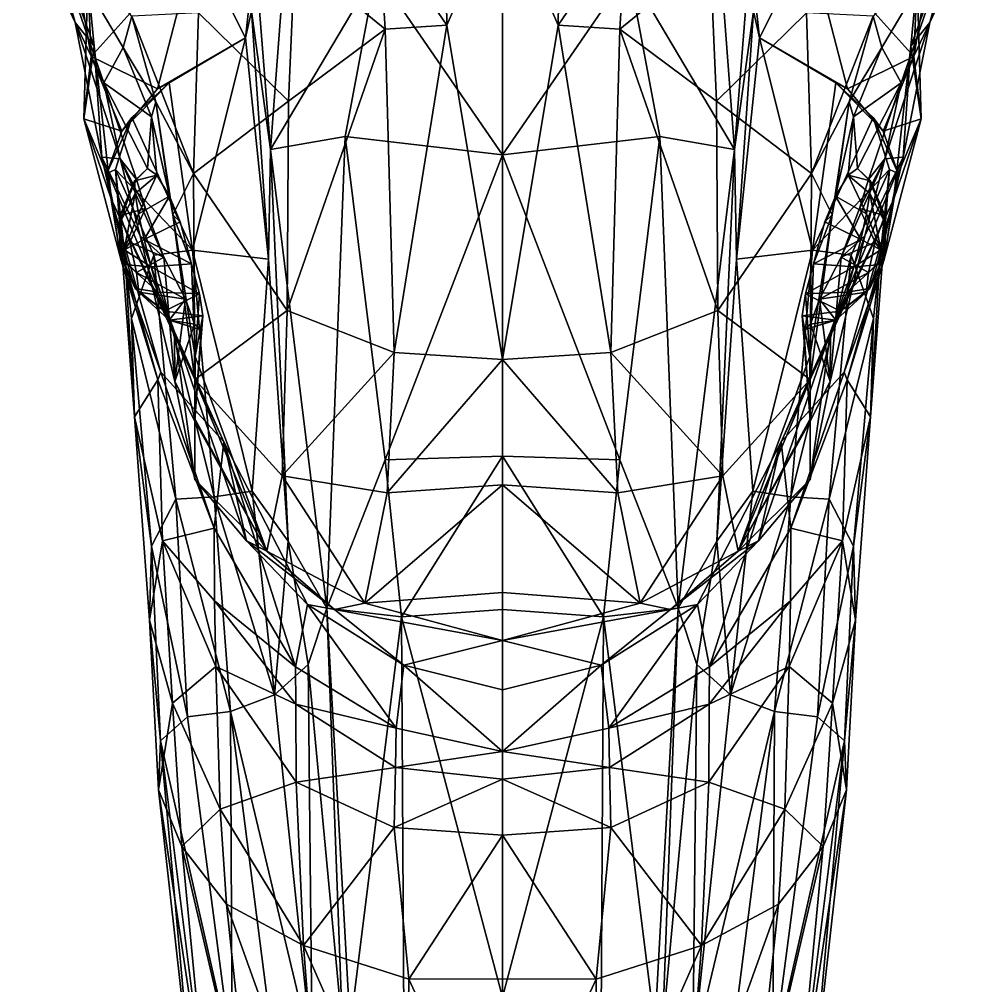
# Model space of a CAD drawing. Extents: x -0.15 to 0.15, y -0.73 to 0.51.
# Drawn here: x -0.0398 to 0.0398, y -0.6716 to -0.5921 of the extents above; entities that cross this region are included whole.
import ezdxf

# ---------------------------------------------------------------- set-up
doc = ezdxf.new("R2010")
doc.units = 0
doc.layers.add('CRANE$LWO', color=1, linetype='CONTINUOUS')

msp = doc.modelspace()

# ---------------------------------------------------------------- linework, layer by layer
at = {"layer": 'CRANE$LWO'}
for points in [[(-0.039137, -0.579219, 0.927944), (-0.035153, -0.59237, 0.928851), (-0.039756, -0.582557, 0.936146)], [(-0.034121, -0.588884, 0.910285), (-0.03361, -0.594308, 0.914065), (-0.039137, -0.579219, 0.927944)], [(-0.03361, -0.594308, 0.914065), (-0.035153, -0.59237, 0.928851), (-0.039137, -0.579219, 0.927944)], [(0.03361, -0.594308, 0.914065), (0.034121, -0.588884, 0.910285), (0.039137, -0.579219, 0.927944)], [(0.035153, -0.59237, 0.928851), (0.03361, -0.594308, 0.914065), (0.039137, -0.579219, 0.927944)], [(0.035153, -0.59237, 0.928851), (0.039137, -0.579219, 0.927944), (0.039756, -0.582557, 0.936146)], [(-0.035153, -0.59237, 0.928851), (-0.037434, -0.583968, 0.946616), (-0.039756, -0.582557, 0.936146)], [(-0.004569, -0.59259, 0.996132), (0, -0.582055, 1.00308), (-0.004706, -0.583487, 0.999046)], [(0, -0.582055, 1.00308), (-0.004569, -0.59259, 0.996132), (0, -0.620083, 0.978219)], [(0, -0.582055, 1.00308), (0.004569, -0.59259, 0.996132), (0.004706, -0.583487, 0.999046)], [(0.004569, -0.59259, 0.996132), (0, -0.582055, 1.00308), (0, -0.620083, 0.978219)], [(0.037434, -0.583968, 0.946616), (0.035153, -0.59237, 0.928851), (0.039756, -0.582557, 0.936146)], [(-0.004569, -0.59259, 0.996132), (-0.004706, -0.583487, 0.999046), (-0.010183, -0.58439, 0.994625)], [(0.004706, -0.583487, 0.999046), (0.004569, -0.59259, 0.996132), (0.010183, -0.58439, 0.994625)], [(-0.030489, -0.591857, 0.955977), (-0.037434, -0.583968, 0.946616), (-0.031206, -0.594439, 0.946499)], [(-0.032801, -0.597323, 0.936277), (-0.031206, -0.594439, 0.946499), (-0.037434, -0.583968, 0.946616)], [(-0.035153, -0.59237, 0.928851), (-0.032801, -0.597323, 0.936277), (-0.037434, -0.583968, 0.946616)], [(-0.009641, -0.592911, 0.991623), (-0.010183, -0.58439, 0.994625), (-0.017097, -0.586836, 0.986901)], [(-0.009641, -0.592911, 0.991623), (-0.004569, -0.59259, 0.996132), (-0.010183, -0.58439, 0.994625)], [(0.004569, -0.59259, 0.996132), (0.009641, -0.592911, 0.991623), (0.010183, -0.58439, 0.994625)], [(0.010183, -0.58439, 0.994625), (0.009641, -0.592911, 0.991623), (0.017097, -0.586836, 0.986901)], [(0.037434, -0.583968, 0.946616), (0.030489, -0.591857, 0.955977), (0.031206, -0.594439, 0.946499)], [(0.031206, -0.594439, 0.946499), (0.032801, -0.597323, 0.936277), (0.037434, -0.583968, 0.946616)], [(0.032801, -0.597323, 0.936277), (0.035153, -0.59237, 0.928851), (0.037434, -0.583968, 0.946616)], [(-0.025212, -0.585548, 0.896296), (-0.033835, -0.595176, 0.901242), (-0.03568, -0.584425, 0.905796)], [(-0.033835, -0.595176, 0.901242), (-0.034121, -0.588884, 0.910285), (-0.03568, -0.584425, 0.905796)], [(0.033835, -0.595176, 0.901242), (0.025212, -0.585548, 0.896296), (0.03568, -0.584425, 0.905796)], [(0.034121, -0.588884, 0.910285), (0.033835, -0.595176, 0.901242), (0.03568, -0.584425, 0.905796)], [(-0.025212, -0.585548, 0.896296), (-0.028397, -0.597827, 0.894165), (-0.033835, -0.595176, 0.901242)], [(-0.028397, -0.597827, 0.894165), (-0.025212, -0.585548, 0.896296), (-0.02116, -0.593621, 0.885202)], [(-0.02116, -0.593621, 0.885202), (-0.025212, -0.585548, 0.896296), (-0.020285, -0.585844, 0.888131)], [(-0.020656, -0.591437, 0.880812), (-0.02116, -0.593621, 0.885202), (-0.020285, -0.585844, 0.888131)], [(0.025212, -0.585548, 0.896296), (0.02116, -0.593621, 0.885202), (0.020285, -0.585844, 0.888131)], [(0.02116, -0.593621, 0.885202), (0.020656, -0.591437, 0.880812), (0.020285, -0.585844, 0.888131)], [(0.025212, -0.585548, 0.896296), (0.028397, -0.597827, 0.894165), (0.02116, -0.593621, 0.885202)], [(0.028397, -0.597827, 0.894165), (0.025212, -0.585548, 0.896296), (0.033835, -0.595176, 0.901242)], [(-0.017596, -0.598848, 0.979962), (-0.017097, -0.586836, 0.986901), (-0.02501, -0.591567, 0.971668)], [(-0.017097, -0.586836, 0.986901), (-0.017596, -0.598848, 0.979962), (-0.009641, -0.592911, 0.991623)], [(0.017596, -0.598848, 0.979962), (0.017097, -0.586836, 0.986901), (0.009641, -0.592911, 0.991623)], [(0.017097, -0.586836, 0.986901), (0.017596, -0.598848, 0.979962), (0.02501, -0.591567, 0.971668)], [(-0.019082, -0.602811, 0.869861), (-0.020049, -0.590713, 0.875884), (-0.017955, -0.587893, 0.874459)], [(-0.019082, -0.602811, 0.869861), (-0.017955, -0.587893, 0.874459), (-0.010404, -0.588165, 0.870919)], [(-0.012949, -0.60174, 0.864547), (-0.019082, -0.602811, 0.869861), (-0.010404, -0.588165, 0.870919)], [(-0.012949, -0.60174, 0.864547), (-0.010404, -0.588165, 0.870919), (0, -0.603244, 0.862758)], [(0, -0.587947, 0.869486), (0, -0.603244, 0.862758), (-0.010404, -0.588165, 0.870919)], [(0, -0.603244, 0.862758), (0, -0.587947, 0.869486), (0.010404, -0.588165, 0.870919)], [(0.010404, -0.588165, 0.870919), (0.012949, -0.60174, 0.864547), (0, -0.603244, 0.862758)], [(0.017955, -0.587893, 0.874459), (0.019082, -0.602811, 0.869861), (0.010404, -0.588165, 0.870919)], [(0.019082, -0.602811, 0.869861), (0.012949, -0.60174, 0.864547), (0.010404, -0.588165, 0.870919)], [(0.020049, -0.590713, 0.875884), (0.019082, -0.602811, 0.869861), (0.017955, -0.587893, 0.874459)], [(-0.033835, -0.595176, 0.901242), (-0.034457, -0.600302, 0.904161), (-0.034121, -0.588884, 0.910285)], [(-0.034457, -0.600302, 0.904161), (-0.03361, -0.594308, 0.914065), (-0.034121, -0.588884, 0.910285)], [(0.03361, -0.594308, 0.914065), (0.034457, -0.600302, 0.904161), (0.034121, -0.588884, 0.910285)], [(0.034457, -0.600302, 0.904161), (0.033835, -0.595176, 0.901242), (0.034121, -0.588884, 0.910285)], [(-0.019082, -0.602811, 0.869861), (-0.020656, -0.591437, 0.880812), (-0.020049, -0.590713, 0.875884)], [(0.020656, -0.591437, 0.880812), (0.019082, -0.602811, 0.869861), (0.020049, -0.590713, 0.875884)], [(-0.025428, -0.604785, 0.963829), (-0.02501, -0.591567, 0.971668), (-0.030489, -0.591857, 0.955977)], [(-0.02501, -0.591567, 0.971668), (-0.025428, -0.604785, 0.963829), (-0.017596, -0.598848, 0.979962)], [(-0.019262, -0.611821, 0.876771), (-0.02116, -0.593621, 0.885202), (-0.020656, -0.591437, 0.880812)], [(-0.019082, -0.602811, 0.869861), (-0.019262, -0.611821, 0.876771), (-0.020656, -0.591437, 0.880812)], [(0.025428, -0.604785, 0.963829), (0.02501, -0.591567, 0.971668), (0.017596, -0.598848, 0.979962)], [(0.019262, -0.611821, 0.876771), (0.019082, -0.602811, 0.869861), (0.020656, -0.591437, 0.880812)], [(0.02116, -0.593621, 0.885202), (0.019262, -0.611821, 0.876771), (0.020656, -0.591437, 0.880812)], [(0.02501, -0.591567, 0.971668), (0.025428, -0.604785, 0.963829), (0.030489, -0.591857, 0.955977)], [(-0.030489, -0.591857, 0.955977), (-0.031206, -0.594439, 0.946499), (-0.028514, -0.598909, 0.950393)], [(-0.030489, -0.591857, 0.955977), (-0.028514, -0.598909, 0.950393), (-0.025428, -0.604785, 0.963829)], [(0.028514, -0.598909, 0.950393), (0.030489, -0.591857, 0.955977), (0.025428, -0.604785, 0.963829)], [(0.031206, -0.594439, 0.946499), (0.030489, -0.591857, 0.955977), (0.028514, -0.598909, 0.950393)], [(-0.032801, -0.597323, 0.936277), (-0.035153, -0.59237, 0.928851), (-0.031447, -0.60358, 0.924561)], [(-0.03296, -0.60344, 0.915966), (-0.031447, -0.60358, 0.924561), (-0.035153, -0.59237, 0.928851)], [(-0.03361, -0.594308, 0.914065), (-0.03296, -0.60344, 0.915966), (-0.035153, -0.59237, 0.928851)], [(-0.017596, -0.598848, 0.979962), (-0.017729, -0.616064, 0.971127), (-0.009641, -0.592911, 0.991623)], [(-0.008926, -0.619514, 0.976484), (-0.009641, -0.592911, 0.991623), (-0.017729, -0.616064, 0.971127)], [(-0.008926, -0.619514, 0.976484), (-0.004569, -0.59259, 0.996132), (-0.009641, -0.592911, 0.991623)], [(0, -0.620083, 0.978219), (-0.004569, -0.59259, 0.996132), (-0.008926, -0.619514, 0.976484)], [(0.004569, -0.59259, 0.996132), (0, -0.620083, 0.978219), (0.008926, -0.619514, 0.976484)], [(0.004569, -0.59259, 0.996132), (0.008926, -0.619514, 0.976484), (0.009641, -0.592911, 0.991623)], [(0.009641, -0.592911, 0.991623), (0.008926, -0.619514, 0.976484), (0.017729, -0.616064, 0.971127)], [(0.017729, -0.616064, 0.971127), (0.017596, -0.598848, 0.979962), (0.009641, -0.592911, 0.991623)], [(0.035153, -0.59237, 0.928851), (0.032801, -0.597323, 0.936277), (0.031447, -0.60358, 0.924561)], [(0.031447, -0.60358, 0.924561), (0.03296, -0.60344, 0.915966), (0.035153, -0.59237, 0.928851)], [(0.03296, -0.60344, 0.915966), (0.03361, -0.594308, 0.914065), (0.035153, -0.59237, 0.928851)], [(-0.027427, -0.597342, 0.889797), (-0.028397, -0.597827, 0.894165), (-0.02116, -0.593621, 0.885202)], [(-0.02116, -0.593621, 0.885202), (-0.025506, -0.611103, 0.879443), (-0.027427, -0.597342, 0.889797)], [(-0.019262, -0.611821, 0.876771), (-0.025506, -0.611103, 0.879443), (-0.02116, -0.593621, 0.885202)], [(0.025506, -0.611103, 0.879443), (0.019262, -0.611821, 0.876771), (0.02116, -0.593621, 0.885202)], [(0.025506, -0.611103, 0.879443), (0.02116, -0.593621, 0.885202), (0.027427, -0.597342, 0.889797)], [(0.028397, -0.597827, 0.894165), (0.027427, -0.597342, 0.889797), (0.02116, -0.593621, 0.885202)], [(-0.034457, -0.600302, 0.904161), (-0.032172, -0.606965, 0.908442), (-0.03361, -0.594308, 0.914065)], [(-0.032172, -0.606965, 0.908442), (-0.03296, -0.60344, 0.915966), (-0.03361, -0.594308, 0.914065)], [(-0.031206, -0.594439, 0.946499), (-0.032801, -0.597323, 0.936277), (-0.028888, -0.600141, 0.943784)], [(-0.031206, -0.594439, 0.946499), (-0.028888, -0.600141, 0.943784), (-0.028514, -0.598909, 0.950393)], [(0.028888, -0.600141, 0.943784), (0.031206, -0.594439, 0.946499), (0.028514, -0.598909, 0.950393)], [(0.032801, -0.597323, 0.936277), (0.031206, -0.594439, 0.946499), (0.028888, -0.600141, 0.943784)], [(0.032172, -0.606965, 0.908442), (0.034457, -0.600302, 0.904161), (0.03361, -0.594308, 0.914065)], [(0.03296, -0.60344, 0.915966), (0.032172, -0.606965, 0.908442), (0.03361, -0.594308, 0.914065)], [(-0.033835, -0.595176, 0.901242), (-0.031332, -0.601313, 0.89702), (-0.034457, -0.600302, 0.904161)], [(-0.031332, -0.601313, 0.89702), (-0.033835, -0.595176, 0.901242), (-0.028397, -0.597827, 0.894165)], [(0.033835, -0.595176, 0.901242), (0.031332, -0.601313, 0.89702), (0.028397, -0.597827, 0.894165)], [(0.031332, -0.601313, 0.89702), (0.033835, -0.595176, 0.901242), (0.034457, -0.600302, 0.904161)], [(-0.032801, -0.597323, 0.936277), (-0.029214, -0.604378, 0.936226), (-0.028888, -0.600141, 0.943784)], [(-0.032801, -0.597323, 0.936277), (-0.030108, -0.605291, 0.932048), (-0.029214, -0.604378, 0.936226)], [(-0.032801, -0.597323, 0.936277), (-0.031447, -0.60358, 0.924561), (-0.030108, -0.605291, 0.932048)], [(-0.028397, -0.597827, 0.894165), (-0.027427, -0.597342, 0.889797), (-0.031332, -0.601313, 0.89702)], [(-0.030487, -0.600184, 0.891829), (-0.031332, -0.601313, 0.89702), (-0.027427, -0.597342, 0.889797)], [(-0.027427, -0.597342, 0.889797), (-0.025506, -0.611103, 0.879443), (-0.030487, -0.600184, 0.891829)], [(0.025506, -0.611103, 0.879443), (0.027427, -0.597342, 0.889797), (0.030487, -0.600184, 0.891829)], [(0.027427, -0.597342, 0.889797), (0.028397, -0.597827, 0.894165), (0.031332, -0.601313, 0.89702)], [(0.031332, -0.601313, 0.89702), (0.030487, -0.600184, 0.891829), (0.027427, -0.597342, 0.889797)], [(0.029214, -0.604378, 0.936226), (0.032801, -0.597323, 0.936277), (0.028888, -0.600141, 0.943784)], [(0.030108, -0.605291, 0.932048), (0.032801, -0.597323, 0.936277), (0.029214, -0.604378, 0.936226)], [(0.031447, -0.60358, 0.924561), (0.032801, -0.597323, 0.936277), (0.030108, -0.605291, 0.932048)], [(-0.027388, -0.606654, 0.9421), (-0.028514, -0.598909, 0.950393), (-0.028888, -0.600141, 0.943784)], [(-0.027129, -0.608193, 0.951419), (-0.028514, -0.598909, 0.950393), (-0.027388, -0.606654, 0.9421)], [(-0.028514, -0.598909, 0.950393), (-0.027129, -0.608193, 0.951419), (-0.025428, -0.604785, 0.963829)], [(-0.017729, -0.616064, 0.971127), (-0.017596, -0.598848, 0.979962), (-0.025428, -0.604785, 0.963829)], [(0.017596, -0.598848, 0.979962), (0.017729, -0.616064, 0.971127), (0.025428, -0.604785, 0.963829)], [(0.027129, -0.608193, 0.951419), (0.028514, -0.598909, 0.950393), (0.025428, -0.604785, 0.963829)], [(0.028514, -0.598909, 0.950393), (0.027129, -0.608193, 0.951419), (0.027388, -0.606654, 0.9421)], [(0.028514, -0.598909, 0.950393), (0.027388, -0.606654, 0.9421), (0.028888, -0.600141, 0.943784)], [(-0.032565, -0.604802, 0.897451), (-0.034457, -0.600302, 0.904161), (-0.031332, -0.601313, 0.89702)], [(-0.032565, -0.604802, 0.897451), (-0.031382, -0.611957, 0.900034), (-0.034457, -0.600302, 0.904161)], [(-0.031382, -0.611957, 0.900034), (-0.032172, -0.606965, 0.908442), (-0.034457, -0.600302, 0.904161)], [(-0.031332, -0.601313, 0.89702), (-0.030487, -0.600184, 0.891829), (-0.032565, -0.604802, 0.897451)], [(-0.031842, -0.604461, 0.892516), (-0.032565, -0.604802, 0.897451), (-0.030487, -0.600184, 0.891829)], [(-0.031842, -0.604461, 0.892516), (-0.030487, -0.600184, 0.891829), (-0.025506, -0.611103, 0.879443)], [(-0.028888, -0.600141, 0.943784), (-0.029214, -0.604378, 0.936226), (-0.028441, -0.604934, 0.9395)], [(-0.028888, -0.600141, 0.943784), (-0.028441, -0.604934, 0.9395), (-0.027388, -0.606654, 0.9421)], [(0.030487, -0.600184, 0.891829), (0.031842, -0.604461, 0.892516), (0.025506, -0.611103, 0.879443)], [(0.028441, -0.604934, 0.9395), (0.028888, -0.600141, 0.943784), (0.027388, -0.606654, 0.9421)], [(0.029214, -0.604378, 0.936226), (0.028888, -0.600141, 0.943784), (0.028441, -0.604934, 0.9395)], [(0.030487, -0.600184, 0.891829), (0.031332, -0.601313, 0.89702), (0.032565, -0.604802, 0.897451)], [(0.032565, -0.604802, 0.897451), (0.031842, -0.604461, 0.892516), (0.030487, -0.600184, 0.891829)], [(0.034457, -0.600302, 0.904161), (0.032565, -0.604802, 0.897451), (0.031332, -0.601313, 0.89702)], [(0.031382, -0.611957, 0.900034), (0.032565, -0.604802, 0.897451), (0.034457, -0.600302, 0.904161)], [(0.032172, -0.606965, 0.908442), (0.031382, -0.611957, 0.900034), (0.034457, -0.600302, 0.904161)], [(-0.014464, -0.640545, 0.842332), (-0.019082, -0.602811, 0.869861), (-0.012949, -0.60174, 0.864547)], [(-0.009641, -0.628325, 0.849396), (-0.014464, -0.640545, 0.842332), (-0.012949, -0.60174, 0.864547)], [(-0.009641, -0.628325, 0.849396), (-0.012949, -0.60174, 0.864547), (0, -0.603244, 0.862758)], [(0.012949, -0.60174, 0.864547), (0.009641, -0.628325, 0.849396), (0, -0.603244, 0.862758)], [(0.014464, -0.640545, 0.842332), (0.009641, -0.628325, 0.849396), (0.012949, -0.60174, 0.864547)], [(0.019082, -0.602811, 0.869861), (0.014464, -0.640545, 0.842332), (0.012949, -0.60174, 0.864547)], [(-0.03296, -0.60344, 0.915966), (-0.029826, -0.609907, 0.921098), (-0.031447, -0.60358, 0.924561)], [(-0.03296, -0.60344, 0.915966), (-0.026988, -0.617814, 0.91393), (-0.029826, -0.609907, 0.921098)], [(-0.032172, -0.606965, 0.908442), (-0.026988, -0.617814, 0.91393), (-0.03296, -0.60344, 0.915966)], [(-0.017641, -0.635012, 0.854883), (-0.019262, -0.611821, 0.876771), (-0.019082, -0.602811, 0.869861)], [(-0.014464, -0.640545, 0.842332), (-0.017641, -0.635012, 0.854883), (-0.019082, -0.602811, 0.869861)], [(0, -0.628038, 0.84798), (-0.009641, -0.628325, 0.849396), (0, -0.603244, 0.862758)], [(0.009641, -0.628325, 0.849396), (0, -0.628038, 0.84798), (0, -0.603244, 0.862758)], [(0.017641, -0.635012, 0.854883), (0.014464, -0.640545, 0.842332), (0.019082, -0.602811, 0.869861)], [(0.019262, -0.611821, 0.876771), (0.017641, -0.635012, 0.854883), (0.019082, -0.602811, 0.869861)], [(0.026988, -0.617814, 0.91393), (0.03296, -0.60344, 0.915966), (0.029826, -0.609907, 0.921098)], [(0.026988, -0.617814, 0.91393), (0.032172, -0.606965, 0.908442), (0.03296, -0.60344, 0.915966)], [(0.029826, -0.609907, 0.921098), (0.03296, -0.60344, 0.915966), (0.031447, -0.60358, 0.924561)], [(-0.031447, -0.60358, 0.924561), (-0.027868, -0.611678, 0.927449), (-0.029368, -0.607673, 0.928523)], [(-0.031447, -0.60358, 0.924561), (-0.029826, -0.609907, 0.921098), (-0.027868, -0.611678, 0.927449)], [(-0.030108, -0.605291, 0.932048), (-0.031447, -0.60358, 0.924561), (-0.029368, -0.607673, 0.928523)], [(0.027868, -0.611678, 0.927449), (0.031447, -0.60358, 0.924561), (0.029368, -0.607673, 0.928523)], [(0.029826, -0.609907, 0.921098), (0.031447, -0.60358, 0.924561), (0.027868, -0.611678, 0.927449)], [(0.031447, -0.60358, 0.924561), (0.030108, -0.605291, 0.932048), (0.029368, -0.607673, 0.928523)], [(-0.031842, -0.604461, 0.892516), (-0.031032, -0.612307, 0.896236), (-0.032565, -0.604802, 0.897451)], [(-0.031032, -0.612307, 0.896236), (-0.031382, -0.611957, 0.900034), (-0.032565, -0.604802, 0.897451)], [(-0.028696, -0.611495, 0.880765), (-0.031842, -0.604461, 0.892516), (-0.025506, -0.611103, 0.879443)], [(-0.030516, -0.616716, 0.881566), (-0.031842, -0.604461, 0.892516), (-0.028696, -0.611495, 0.880765)], [(-0.031842, -0.604461, 0.892516), (-0.030274, -0.624813, 0.882375), (-0.031032, -0.612307, 0.896236)], [(-0.031842, -0.604461, 0.892516), (-0.030516, -0.616716, 0.881566), (-0.030274, -0.624813, 0.882375)], [(-0.029214, -0.604378, 0.936226), (-0.030108, -0.605291, 0.932048), (-0.030281, -0.605402, 0.935754)], [(-0.028441, -0.604934, 0.9395), (-0.029214, -0.604378, 0.936226), (-0.030281, -0.605402, 0.935754)], [(-0.028441, -0.604934, 0.9395), (-0.030281, -0.605402, 0.935754), (-0.030224, -0.606437, 0.938203)], [(-0.029944, -0.608112, 0.939973), (-0.028441, -0.604934, 0.9395), (-0.030224, -0.606437, 0.938203)], [(-0.027388, -0.606654, 0.9421), (-0.028441, -0.604934, 0.9395), (-0.029944, -0.608112, 0.939973)], [(-0.027129, -0.608193, 0.951419), (-0.025309, -0.621742, 0.956387), (-0.025428, -0.604785, 0.963829)], [(-0.025428, -0.604785, 0.963829), (-0.025309, -0.621742, 0.956387), (-0.017729, -0.616064, 0.971127)], [(0.025309, -0.621742, 0.956387), (0.025428, -0.604785, 0.963829), (0.017729, -0.616064, 0.971127)], [(0.025309, -0.621742, 0.956387), (0.027129, -0.608193, 0.951419), (0.025428, -0.604785, 0.963829)], [(0.031842, -0.604461, 0.892516), (0.028696, -0.611495, 0.880765), (0.025506, -0.611103, 0.879443)], [(0.028441, -0.604934, 0.9395), (0.027388, -0.606654, 0.9421), (0.029944, -0.608112, 0.939973)], [(0.029214, -0.604378, 0.936226), (0.028441, -0.604934, 0.9395), (0.030281, -0.605402, 0.935754)], [(0.030281, -0.605402, 0.935754), (0.028441, -0.604934, 0.9395), (0.030224, -0.606437, 0.938203)], [(0.028441, -0.604934, 0.9395), (0.029944, -0.608112, 0.939973), (0.030224, -0.606437, 0.938203)], [(0.031842, -0.604461, 0.892516), (0.030516, -0.616716, 0.881566), (0.028696, -0.611495, 0.880765)], [(0.030108, -0.605291, 0.932048), (0.029214, -0.604378, 0.936226), (0.030281, -0.605402, 0.935754)], [(0.030274, -0.624813, 0.882375), (0.031842, -0.604461, 0.892516), (0.031032, -0.612307, 0.896236)], [(0.030516, -0.616716, 0.881566), (0.031842, -0.604461, 0.892516), (0.030274, -0.624813, 0.882375)], [(0.031032, -0.612307, 0.896236), (0.031842, -0.604461, 0.892516), (0.032565, -0.604802, 0.897451)], [(0.031382, -0.611957, 0.900034), (0.031032, -0.612307, 0.896236), (0.032565, -0.604802, 0.897451)], [(-0.030281, -0.605402, 0.935754), (-0.03153, -0.608948, 0.935836), (-0.030224, -0.606437, 0.938203)], [(-0.03153, -0.608948, 0.935836), (-0.030281, -0.605402, 0.935754), (-0.031466, -0.608241, 0.932995)], [(-0.030108, -0.605291, 0.932048), (-0.031466, -0.608241, 0.932995), (-0.030281, -0.605402, 0.935754)], [(-0.030108, -0.605291, 0.932048), (-0.029368, -0.607673, 0.928523), (-0.031466, -0.608241, 0.932995)], [(0.029368, -0.607673, 0.928523), (0.030108, -0.605291, 0.932048), (0.031466, -0.608241, 0.932995)], [(0.031466, -0.608241, 0.932995), (0.030108, -0.605291, 0.932048), (0.030281, -0.605402, 0.935754)], [(0.03153, -0.608948, 0.935836), (0.030281, -0.605402, 0.935754), (0.030224, -0.606437, 0.938203)], [(0.030281, -0.605402, 0.935754), (0.03153, -0.608948, 0.935836), (0.031466, -0.608241, 0.932995)], [(-0.030224, -0.606437, 0.938203), (-0.03153, -0.608948, 0.935836), (-0.031131, -0.611056, 0.937311)], [(-0.029944, -0.608112, 0.939973), (-0.030224, -0.606437, 0.938203), (-0.031131, -0.611056, 0.937311)], [(-0.029486, -0.610213, 0.940845), (-0.027388, -0.606654, 0.9421), (-0.029944, -0.608112, 0.939973)], [(-0.02652, -0.608775, 0.943355), (-0.027388, -0.606654, 0.9421), (-0.029486, -0.610213, 0.940845)], [(-0.027388, -0.606654, 0.9421), (-0.02652, -0.608775, 0.943355), (-0.027129, -0.608193, 0.951419)], [(0.02652, -0.608775, 0.943355), (0.027388, -0.606654, 0.9421), (0.027129, -0.608193, 0.951419)], [(0.027388, -0.606654, 0.9421), (0.02652, -0.608775, 0.943355), (0.029486, -0.610213, 0.940845)], [(0.027388, -0.606654, 0.9421), (0.029486, -0.610213, 0.940845), (0.029944, -0.608112, 0.939973)], [(0.030224, -0.606437, 0.938203), (0.029944, -0.608112, 0.939973), (0.031131, -0.611056, 0.937311)], [(0.03153, -0.608948, 0.935836), (0.030224, -0.606437, 0.938203), (0.031131, -0.611056, 0.937311)], [(-0.031382, -0.611957, 0.900034), (-0.028122, -0.621123, 0.903823), (-0.032172, -0.606965, 0.908442)], [(-0.028122, -0.621123, 0.903823), (-0.022934, -0.626852, 0.906194), (-0.032172, -0.606965, 0.908442)], [(-0.032172, -0.606965, 0.908442), (-0.022934, -0.626852, 0.906194), (-0.026988, -0.617814, 0.91393)], [(0.022934, -0.626852, 0.906194), (0.028122, -0.621123, 0.903823), (0.032172, -0.606965, 0.908442)], [(0.022934, -0.626852, 0.906194), (0.032172, -0.606965, 0.908442), (0.026988, -0.617814, 0.91393)], [(0.028122, -0.621123, 0.903823), (0.031382, -0.611957, 0.900034), (0.032172, -0.606965, 0.908442)], [(-0.03153, -0.608948, 0.935836), (-0.031466, -0.608241, 0.932995), (-0.031435, -0.611576, 0.933418)], [(-0.031466, -0.608241, 0.932995), (-0.029368, -0.607673, 0.928523), (-0.030659, -0.610437, 0.929875)], [(-0.031466, -0.608241, 0.932995), (-0.030659, -0.610437, 0.929875), (-0.031435, -0.611576, 0.933418)], [(-0.029486, -0.610213, 0.940845), (-0.029944, -0.608112, 0.939973), (-0.031131, -0.611056, 0.937311)], [(-0.029368, -0.607673, 0.928523), (-0.027868, -0.611678, 0.927449), (-0.030659, -0.610437, 0.929875)], [(-0.02652, -0.608775, 0.943355), (-0.025581, -0.612211, 0.943135), (-0.027129, -0.608193, 0.951419)], [(-0.025581, -0.612211, 0.943135), (-0.025292, -0.619826, 0.945707), (-0.027129, -0.608193, 0.951419)], [(-0.027129, -0.608193, 0.951419), (-0.025292, -0.619826, 0.945707), (-0.025309, -0.621742, 0.956387)], [(0.025292, -0.619826, 0.945707), (0.025581, -0.612211, 0.943135), (0.027129, -0.608193, 0.951419)], [(0.025292, -0.619826, 0.945707), (0.027129, -0.608193, 0.951419), (0.025309, -0.621742, 0.956387)], [(0.025581, -0.612211, 0.943135), (0.02652, -0.608775, 0.943355), (0.027129, -0.608193, 0.951419)], [(0.027868, -0.611678, 0.927449), (0.029368, -0.607673, 0.928523), (0.030659, -0.610437, 0.929875)], [(0.029368, -0.607673, 0.928523), (0.031466, -0.608241, 0.932995), (0.030659, -0.610437, 0.929875)], [(0.029944, -0.608112, 0.939973), (0.029486, -0.610213, 0.940845), (0.031131, -0.611056, 0.937311)], [(0.030659, -0.610437, 0.929875), (0.031466, -0.608241, 0.932995), (0.031435, -0.611576, 0.933418)], [(0.031466, -0.608241, 0.932995), (0.03153, -0.608948, 0.935836), (0.031435, -0.611576, 0.933418)], [(-0.031131, -0.611056, 0.937311), (-0.03153, -0.608948, 0.935836), (-0.031435, -0.611576, 0.933418)], [(-0.02652, -0.608775, 0.943355), (-0.029486, -0.610213, 0.940845), (-0.025581, -0.612211, 0.943135)], [(0.029486, -0.610213, 0.940845), (0.02652, -0.608775, 0.943355), (0.025581, -0.612211, 0.943135)], [(0.03153, -0.608948, 0.935836), (0.031131, -0.611056, 0.937311), (0.031435, -0.611576, 0.933418)], [(-0.030659, -0.610437, 0.929875), (-0.030104, -0.612929, 0.930349), (-0.031435, -0.611576, 0.933418)], [(-0.029486, -0.610213, 0.940845), (-0.031131, -0.611056, 0.937311), (-0.028917, -0.612472, 0.940734)], [(-0.030104, -0.612929, 0.930349), (-0.030659, -0.610437, 0.929875), (-0.027868, -0.611678, 0.927449)], [(-0.029826, -0.609907, 0.921098), (-0.026974, -0.621899, 0.924746), (-0.027868, -0.611678, 0.927449)], [(-0.029826, -0.609907, 0.921098), (-0.026988, -0.617814, 0.91393), (-0.026974, -0.621899, 0.924746)], [(-0.028917, -0.612472, 0.940734), (-0.025581, -0.612211, 0.943135), (-0.029486, -0.610213, 0.940845)], [(0.025581, -0.612211, 0.943135), (0.028917, -0.612472, 0.940734), (0.029486, -0.610213, 0.940845)], [(0.026974, -0.621899, 0.924746), (0.029826, -0.609907, 0.921098), (0.027868, -0.611678, 0.927449)], [(0.026988, -0.617814, 0.91393), (0.029826, -0.609907, 0.921098), (0.026974, -0.621899, 0.924746)], [(0.030659, -0.610437, 0.929875), (0.030104, -0.612929, 0.930349), (0.027868, -0.611678, 0.927449)], [(0.031131, -0.611056, 0.937311), (0.029486, -0.610213, 0.940845), (0.028917, -0.612472, 0.940734)], [(0.030104, -0.612929, 0.930349), (0.030659, -0.610437, 0.929875), (0.031435, -0.611576, 0.933418)], [(-0.030824, -0.612295, 0.937252), (-0.031131, -0.611056, 0.937311), (-0.031435, -0.611576, 0.933418)], [(-0.030824, -0.612295, 0.937252), (-0.028917, -0.612472, 0.940734), (-0.031131, -0.611056, 0.937311)], [(-0.025506, -0.611103, 0.879443), (-0.02372, -0.63138, 0.865431), (-0.028696, -0.611495, 0.880765)], [(-0.019262, -0.611821, 0.876771), (-0.020606, -0.630919, 0.863842), (-0.025506, -0.611103, 0.879443)], [(-0.02372, -0.63138, 0.865431), (-0.025506, -0.611103, 0.879443), (-0.020606, -0.630919, 0.863842)], [(0.020606, -0.630919, 0.863842), (0.019262, -0.611821, 0.876771), (0.025506, -0.611103, 0.879443)], [(0.025506, -0.611103, 0.879443), (0.02372, -0.63138, 0.865431), (0.020606, -0.630919, 0.863842)], [(0.02372, -0.63138, 0.865431), (0.025506, -0.611103, 0.879443), (0.028696, -0.611495, 0.880765)], [(0.028917, -0.612472, 0.940734), (0.030824, -0.612295, 0.937252), (0.031131, -0.611056, 0.937311)], [(0.031131, -0.611056, 0.937311), (0.030824, -0.612295, 0.937252), (0.031435, -0.611576, 0.933418)], [(-0.030221, -0.614248, 0.935581), (-0.030824, -0.612295, 0.937252), (-0.031435, -0.611576, 0.933418)], [(-0.030104, -0.612929, 0.930349), (-0.029922, -0.614537, 0.932695), (-0.031435, -0.611576, 0.933418)], [(-0.029922, -0.614537, 0.932695), (-0.030221, -0.614248, 0.935581), (-0.031435, -0.611576, 0.933418)], [(-0.031032, -0.612307, 0.896236), (-0.028347, -0.621746, 0.895765), (-0.031382, -0.611957, 0.900034)], [(-0.028347, -0.621746, 0.895765), (-0.028122, -0.621123, 0.903823), (-0.031382, -0.611957, 0.900034)], [(-0.028696, -0.611495, 0.880765), (-0.026883, -0.631565, 0.866918), (-0.030516, -0.616716, 0.881566)], [(-0.027868, -0.611678, 0.927449), (-0.02607, -0.615114, 0.929285), (-0.030104, -0.612929, 0.930349)], [(-0.025581, -0.612211, 0.943135), (-0.028917, -0.612472, 0.940734), (-0.024937, -0.614677, 0.941855)], [(-0.026883, -0.631565, 0.866918), (-0.028696, -0.611495, 0.880765), (-0.02372, -0.63138, 0.865431)], [(-0.027868, -0.611678, 0.927449), (-0.026974, -0.621899, 0.924746), (-0.02607, -0.615114, 0.929285)], [(-0.025581, -0.612211, 0.943135), (-0.024937, -0.614677, 0.941855), (-0.025292, -0.619826, 0.945707)], [(-0.020606, -0.630919, 0.863842), (-0.019262, -0.611821, 0.876771), (-0.017641, -0.635012, 0.854883)], [(0.019262, -0.611821, 0.876771), (0.020606, -0.630919, 0.863842), (0.017641, -0.635012, 0.854883)], [(0.028696, -0.611495, 0.880765), (0.026883, -0.631565, 0.866918), (0.02372, -0.63138, 0.865431)], [(0.024937, -0.614677, 0.941855), (0.025581, -0.612211, 0.943135), (0.025292, -0.619826, 0.945707)], [(0.028917, -0.612472, 0.940734), (0.025581, -0.612211, 0.943135), (0.024937, -0.614677, 0.941855)], [(0.026974, -0.621899, 0.924746), (0.027868, -0.611678, 0.927449), (0.02607, -0.615114, 0.929285)], [(0.02607, -0.615114, 0.929285), (0.027868, -0.611678, 0.927449), (0.030104, -0.612929, 0.930349)], [(0.026883, -0.631565, 0.866918), (0.028696, -0.611495, 0.880765), (0.030516, -0.616716, 0.881566)], [(0.028122, -0.621123, 0.903823), (0.028347, -0.621746, 0.895765), (0.031382, -0.611957, 0.900034)], [(0.028347, -0.621746, 0.895765), (0.031032, -0.612307, 0.896236), (0.031382, -0.611957, 0.900034)], [(0.029922, -0.614537, 0.932695), (0.030104, -0.612929, 0.930349), (0.031435, -0.611576, 0.933418)], [(0.030221, -0.614248, 0.935581), (0.029922, -0.614537, 0.932695), (0.031435, -0.611576, 0.933418)], [(0.030824, -0.612295, 0.937252), (0.030221, -0.614248, 0.935581), (0.031435, -0.611576, 0.933418)], [(-0.031032, -0.612307, 0.896236), (-0.030274, -0.624813, 0.882375), (-0.028347, -0.621746, 0.895765)], [(-0.030221, -0.614248, 0.935581), (-0.028325, -0.614556, 0.939647), (-0.030824, -0.612295, 0.937252)], [(-0.028917, -0.612472, 0.940734), (-0.030824, -0.612295, 0.937252), (-0.028325, -0.614556, 0.939647)], [(-0.02607, -0.615114, 0.929285), (-0.029922, -0.614537, 0.932695), (-0.030104, -0.612929, 0.930349)], [(-0.028325, -0.614556, 0.939647), (-0.024937, -0.614677, 0.941855), (-0.028917, -0.612472, 0.940734)], [(0.024937, -0.614677, 0.941855), (0.028325, -0.614556, 0.939647), (0.028917, -0.612472, 0.940734)], [(0.029922, -0.614537, 0.932695), (0.02607, -0.615114, 0.929285), (0.030104, -0.612929, 0.930349)], [(0.028325, -0.614556, 0.939647), (0.030221, -0.614248, 0.935581), (0.030824, -0.612295, 0.937252)], [(0.030824, -0.612295, 0.937252), (0.028917, -0.612472, 0.940734), (0.028325, -0.614556, 0.939647)], [(0.030274, -0.624813, 0.882375), (0.031032, -0.612307, 0.896236), (0.028347, -0.621746, 0.895765)], [(-0.0278, -0.616101, 0.937651), (-0.030221, -0.614248, 0.935581), (-0.029922, -0.614537, 0.932695)], [(-0.0278, -0.616101, 0.937651), (-0.028325, -0.614556, 0.939647), (-0.030221, -0.614248, 0.935581)], [(-0.027422, -0.616855, 0.935049), (-0.029922, -0.614537, 0.932695), (-0.02607, -0.615114, 0.929285)], [(-0.027422, -0.616855, 0.935049), (-0.0278, -0.616101, 0.937651), (-0.029922, -0.614537, 0.932695)], [(-0.024937, -0.614677, 0.941855), (-0.028325, -0.614556, 0.939647), (-0.0278, -0.616101, 0.937651)], [(0.028325, -0.614556, 0.939647), (0.024937, -0.614677, 0.941855), (0.0278, -0.616101, 0.937651)], [(0.029922, -0.614537, 0.932695), (0.027422, -0.616855, 0.935049), (0.02607, -0.615114, 0.929285)], [(0.0278, -0.616101, 0.937651), (0.027422, -0.616855, 0.935049), (0.029922, -0.614537, 0.932695)], [(0.030221, -0.614248, 0.935581), (0.0278, -0.616101, 0.937651), (0.029922, -0.614537, 0.932695)], [(0.028325, -0.614556, 0.939647), (0.0278, -0.616101, 0.937651), (0.030221, -0.614248, 0.935581)], [(-0.024649, -0.616487, 0.939638), (-0.024937, -0.614677, 0.941855), (-0.0278, -0.616101, 0.937651)], [(-0.027422, -0.616855, 0.935049), (-0.02607, -0.615114, 0.929285), (-0.025338, -0.617186, 0.931933)], [(-0.025338, -0.617186, 0.931933), (-0.02607, -0.615114, 0.929285), (-0.026974, -0.621899, 0.924746)], [(-0.024937, -0.614677, 0.941855), (-0.024649, -0.616487, 0.939638), (-0.025292, -0.619826, 0.945707)], [(0.024649, -0.616487, 0.939638), (0.024937, -0.614677, 0.941855), (0.025292, -0.619826, 0.945707)], [(0.024937, -0.614677, 0.941855), (0.024649, -0.616487, 0.939638), (0.0278, -0.616101, 0.937651)], [(0.02607, -0.615114, 0.929285), (0.025338, -0.617186, 0.931933), (0.026974, -0.621899, 0.924746)], [(0.02607, -0.615114, 0.929285), (0.027422, -0.616855, 0.935049), (0.025338, -0.617186, 0.931933)], [(-0.027422, -0.616855, 0.935049), (-0.024649, -0.616487, 0.939638), (-0.0278, -0.616101, 0.937651)], [(-0.018126, -0.629645, 0.95857), (-0.017729, -0.616064, 0.971127), (-0.025309, -0.621742, 0.956387)], [(-0.017729, -0.616064, 0.971127), (-0.018126, -0.629645, 0.95857), (-0.008926, -0.619514, 0.976484)], [(0.018126, -0.629645, 0.95857), (0.017729, -0.616064, 0.971127), (0.008926, -0.619514, 0.976484)], [(0.017729, -0.616064, 0.971127), (0.018126, -0.629645, 0.95857), (0.025309, -0.621742, 0.956387)], [(0.024649, -0.616487, 0.939638), (0.027422, -0.616855, 0.935049), (0.0278, -0.616101, 0.937651)], [(-0.028879, -0.635427, 0.867066), (-0.030516, -0.616716, 0.881566), (-0.026883, -0.631565, 0.866918)], [(-0.030516, -0.616716, 0.881566), (-0.028879, -0.635427, 0.867066), (-0.030274, -0.624813, 0.882375)], [(-0.024785, -0.617636, 0.935704), (-0.024649, -0.616487, 0.939638), (-0.027422, -0.616855, 0.935049)], [(-0.025338, -0.617186, 0.931933), (-0.024785, -0.617636, 0.935704), (-0.027422, -0.616855, 0.935049)], [(-0.024649, -0.616487, 0.939638), (-0.024785, -0.617636, 0.935704), (-0.025311, -0.624952, 0.939762)], [(-0.024649, -0.616487, 0.939638), (-0.025311, -0.624952, 0.939762), (-0.025292, -0.619826, 0.945707)], [(0.024785, -0.617636, 0.935704), (0.024649, -0.616487, 0.939638), (0.025311, -0.624952, 0.939762)], [(0.025311, -0.624952, 0.939762), (0.024649, -0.616487, 0.939638), (0.025292, -0.619826, 0.945707)], [(0.024649, -0.616487, 0.939638), (0.024785, -0.617636, 0.935704), (0.027422, -0.616855, 0.935049)], [(0.024785, -0.617636, 0.935704), (0.025338, -0.617186, 0.931933), (0.027422, -0.616855, 0.935049)], [(0.030516, -0.616716, 0.881566), (0.028879, -0.635427, 0.867066), (0.026883, -0.631565, 0.866918)], [(0.028879, -0.635427, 0.867066), (0.030516, -0.616716, 0.881566), (0.030274, -0.624813, 0.882375)], [(-0.026974, -0.621899, 0.924746), (-0.025307, -0.625149, 0.931752), (-0.025338, -0.617186, 0.931933)], [(-0.025338, -0.617186, 0.931933), (-0.025307, -0.625149, 0.931752), (-0.024785, -0.617636, 0.935704)], [(-0.024785, -0.617636, 0.935704), (-0.025307, -0.625149, 0.931752), (-0.025311, -0.624952, 0.939762)], [(0.025307, -0.625149, 0.931752), (0.025338, -0.617186, 0.931933), (0.024785, -0.617636, 0.935704)], [(0.025307, -0.625149, 0.931752), (0.024785, -0.617636, 0.935704), (0.025311, -0.624952, 0.939762)], [(0.025307, -0.625149, 0.931752), (0.026974, -0.621899, 0.924746), (0.025338, -0.617186, 0.931933)], [(-0.022934, -0.626852, 0.906194), (-0.021073, -0.634985, 0.916536), (-0.026988, -0.617814, 0.91393)], [(-0.025325, -0.629948, 0.924044), (-0.026974, -0.621899, 0.924746), (-0.026988, -0.617814, 0.91393)], [(-0.026988, -0.617814, 0.91393), (-0.021073, -0.634985, 0.916536), (-0.025325, -0.629948, 0.924044)], [(0.021073, -0.634985, 0.916536), (0.022934, -0.626852, 0.906194), (0.026988, -0.617814, 0.91393)], [(0.021073, -0.634985, 0.916536), (0.026988, -0.617814, 0.91393), (0.025325, -0.629948, 0.924044)], [(0.026974, -0.621899, 0.924746), (0.025325, -0.629948, 0.924044), (0.026988, -0.617814, 0.91393)], [(-0.025311, -0.624952, 0.939762), (-0.019394, -0.635856, 0.938878), (-0.025292, -0.619826, 0.945707)], [(-0.025309, -0.621742, 0.956387), (-0.025292, -0.619826, 0.945707), (-0.019394, -0.635856, 0.938878)], [(-0.009503, -0.631055, 0.963193), (-0.008926, -0.619514, 0.976484), (-0.018126, -0.629645, 0.95857)], [(-0.008926, -0.619514, 0.976484), (-0.009503, -0.631055, 0.963193), (0, -0.620083, 0.978219)], [(0, -0.6304, 0.964617), (0, -0.620083, 0.978219), (-0.009503, -0.631055, 0.963193)], [(0.009503, -0.631055, 0.963193), (0.008926, -0.619514, 0.976484), (0, -0.620083, 0.978219)], [(0, -0.620083, 0.978219), (0, -0.6304, 0.964617), (0.009503, -0.631055, 0.963193)], [(0.008926, -0.619514, 0.976484), (0.009503, -0.631055, 0.963193), (0.018126, -0.629645, 0.95857)], [(0.025292, -0.619826, 0.945707), (0.025309, -0.621742, 0.956387), (0.019394, -0.635856, 0.938878)], [(0.019394, -0.635856, 0.938878), (0.025311, -0.624952, 0.939762), (0.025292, -0.619826, 0.945707)], [(-0.030274, -0.624813, 0.882375), (-0.027984, -0.634987, 0.882376), (-0.028347, -0.621746, 0.895765)], [(-0.028347, -0.621746, 0.895765), (-0.023712, -0.633952, 0.895716), (-0.028122, -0.621123, 0.903823)], [(-0.028347, -0.621746, 0.895765), (-0.027984, -0.634987, 0.882376), (-0.023712, -0.633952, 0.895716)], [(-0.023712, -0.633952, 0.895716), (-0.022934, -0.626852, 0.906194), (-0.028122, -0.621123, 0.903823)], [(-0.019394, -0.635856, 0.938878), (-0.018126, -0.629645, 0.95857), (-0.025309, -0.621742, 0.956387)], [(0.018126, -0.629645, 0.95857), (0.019394, -0.635856, 0.938878), (0.025309, -0.621742, 0.956387)], [(0.022934, -0.626852, 0.906194), (0.023712, -0.633952, 0.895716), (0.028122, -0.621123, 0.903823)], [(0.023712, -0.633952, 0.895716), (0.028347, -0.621746, 0.895765), (0.028122, -0.621123, 0.903823)], [(0.027984, -0.634987, 0.882376), (0.028347, -0.621746, 0.895765), (0.023712, -0.633952, 0.895716)], [(0.027984, -0.634987, 0.882376), (0.030274, -0.624813, 0.882375), (0.028347, -0.621746, 0.895765)], [(-0.026974, -0.621899, 0.924746), (-0.025325, -0.629948, 0.924044), (-0.025307, -0.625149, 0.931752)], [(0.025325, -0.629948, 0.924044), (0.026974, -0.621899, 0.924746), (0.025307, -0.625149, 0.931752)], [(-0.030274, -0.624813, 0.882375), (-0.029046, -0.641511, 0.867579), (-0.027984, -0.634987, 0.882376)], [(-0.028879, -0.635427, 0.867066), (-0.029046, -0.641511, 0.867579), (-0.030274, -0.624813, 0.882375)], [(-0.025307, -0.625149, 0.931752), (-0.019394, -0.635856, 0.938878), (-0.025311, -0.624952, 0.939762)], [(0.019394, -0.635856, 0.938878), (0.025307, -0.625149, 0.931752), (0.025311, -0.624952, 0.939762)], [(0.029046, -0.641511, 0.867579), (0.030274, -0.624813, 0.882375), (0.027984, -0.634987, 0.882376)], [(0.029046, -0.641511, 0.867579), (0.028879, -0.635427, 0.867066), (0.030274, -0.624813, 0.882375)], [(-0.025325, -0.629948, 0.924044), (-0.019394, -0.635856, 0.938878), (-0.025307, -0.625149, 0.931752)], [(0.019394, -0.635856, 0.938878), (0.025325, -0.629948, 0.924044), (0.025307, -0.625149, 0.931752)], [(-0.023712, -0.633952, 0.895716), (-0.017025, -0.645357, 0.896995), (-0.022934, -0.626852, 0.906194)], [(-0.017025, -0.645357, 0.896995), (-0.01605, -0.640221, 0.907726), (-0.022934, -0.626852, 0.906194)], [(-0.022934, -0.626852, 0.906194), (-0.01605, -0.640221, 0.907726), (-0.021073, -0.634985, 0.916536)], [(0.01605, -0.640221, 0.907726), (0.017025, -0.645357, 0.896995), (0.022934, -0.626852, 0.906194)], [(0.01605, -0.640221, 0.907726), (0.022934, -0.626852, 0.906194), (0.021073, -0.634985, 0.916536)], [(0.017025, -0.645357, 0.896995), (0.023712, -0.633952, 0.895716), (0.022934, -0.626852, 0.906194)], [(-0.008317, -0.641259, 0.839329), (-0.009641, -0.628325, 0.849396), (0, -0.628038, 0.84798)], [(0, -0.640635, 0.837415), (-0.008317, -0.641259, 0.839329), (0, -0.628038, 0.84798)], [(0.008317, -0.641259, 0.839329), (0, -0.640635, 0.837415), (0, -0.628038, 0.84798)], [(0.009641, -0.628325, 0.849396), (0.008317, -0.641259, 0.839329), (0, -0.628038, 0.84798)], [(-0.008317, -0.641259, 0.839329), (-0.014464, -0.640545, 0.842332), (-0.009641, -0.628325, 0.849396)], [(0.014464, -0.640545, 0.842332), (0.008317, -0.641259, 0.839329), (0.009641, -0.628325, 0.849396)], [(-0.019394, -0.635856, 0.938878), (-0.01133, -0.640128, 0.94297), (-0.018126, -0.629645, 0.95857)], [(-0.01133, -0.640128, 0.94297), (-0.009503, -0.631055, 0.963193), (-0.018126, -0.629645, 0.95857)], [(0.009503, -0.631055, 0.963193), (0.01133, -0.640128, 0.94297), (0.018126, -0.629645, 0.95857)], [(0.01133, -0.640128, 0.94297), (0.019394, -0.635856, 0.938878), (0.018126, -0.629645, 0.95857)], [(-0.021073, -0.634985, 0.916536), (-0.019394, -0.635856, 0.938878), (-0.025325, -0.629948, 0.924044)], [(-0.009503, -0.631055, 0.963193), (-0.01133, -0.640128, 0.94297), (0, -0.6304, 0.964617)], [(-0.01133, -0.640128, 0.94297), (0, -0.639251, 0.944272), (0, -0.6304, 0.964617)], [(0.01133, -0.640128, 0.94297), (0.009503, -0.631055, 0.963193), (0, -0.6304, 0.964617)], [(0, -0.639251, 0.944272), (0.01133, -0.640128, 0.94297), (0, -0.6304, 0.964617)], [(0.019394, -0.635856, 0.938878), (0.021073, -0.634985, 0.916536), (0.025325, -0.629948, 0.924044)], [(-0.020606, -0.630919, 0.863842), (-0.018767, -0.647646, 0.847778), (-0.02372, -0.63138, 0.865431)], [(-0.017641, -0.635012, 0.854883), (-0.018767, -0.647646, 0.847778), (-0.020606, -0.630919, 0.863842)], [(0.018767, -0.647646, 0.847778), (0.017641, -0.635012, 0.854883), (0.020606, -0.630919, 0.863842)], [(0.018767, -0.647646, 0.847778), (0.020606, -0.630919, 0.863842), (0.02372, -0.63138, 0.865431)], [(-0.026883, -0.631565, 0.866918), (-0.025925, -0.649479, 0.849276), (-0.028879, -0.635427, 0.867066)], [(-0.02372, -0.63138, 0.865431), (-0.022388, -0.649041, 0.848324), (-0.026883, -0.631565, 0.866918)], [(-0.025925, -0.649479, 0.849276), (-0.026883, -0.631565, 0.866918), (-0.022388, -0.649041, 0.848324)], [(-0.022388, -0.649041, 0.848324), (-0.02372, -0.63138, 0.865431), (-0.018767, -0.647646, 0.847778)], [(0.02372, -0.63138, 0.865431), (0.022388, -0.649041, 0.848324), (0.018767, -0.647646, 0.847778)], [(0.022388, -0.649041, 0.848324), (0.02372, -0.63138, 0.865431), (0.026883, -0.631565, 0.866918)], [(0.026883, -0.631565, 0.866918), (0.025925, -0.649479, 0.849276), (0.022388, -0.649041, 0.848324)], [(0.025925, -0.649479, 0.849276), (0.026883, -0.631565, 0.866918), (0.028879, -0.635427, 0.867066)], [(-0.027984, -0.634987, 0.882376), (-0.023696, -0.639931, 0.890629), (-0.023712, -0.633952, 0.895716)], [(-0.023712, -0.633952, 0.895716), (-0.023696, -0.639931, 0.890629), (-0.017025, -0.645357, 0.896995)], [(0.023696, -0.639931, 0.890629), (0.023712, -0.633952, 0.895716), (0.017025, -0.645357, 0.896995)], [(0.023696, -0.639931, 0.890629), (0.027984, -0.634987, 0.882376), (0.023712, -0.633952, 0.895716)], [(-0.029046, -0.641511, 0.867579), (-0.02715, -0.648358, 0.869244), (-0.027984, -0.634987, 0.882376)], [(-0.027984, -0.634987, 0.882376), (-0.023577, -0.645334, 0.882418), (-0.023696, -0.639931, 0.890629)], [(-0.027984, -0.634987, 0.882376), (-0.02715, -0.648358, 0.869244), (-0.023577, -0.645334, 0.882418)], [(-0.021073, -0.634985, 0.916536), (-0.013834, -0.640655, 0.919495), (-0.019394, -0.635856, 0.938878)], [(-0.01605, -0.640221, 0.907726), (-0.013834, -0.640655, 0.919495), (-0.021073, -0.634985, 0.916536)], [(-0.016001, -0.645157, 0.843692), (-0.018767, -0.647646, 0.847778), (-0.017641, -0.635012, 0.854883)], [(-0.014464, -0.640545, 0.842332), (-0.016001, -0.645157, 0.843692), (-0.017641, -0.635012, 0.854883)], [(0.013834, -0.640655, 0.919495), (0.021073, -0.634985, 0.916536), (0.019394, -0.635856, 0.938878)], [(0.013834, -0.640655, 0.919495), (0.01605, -0.640221, 0.907726), (0.021073, -0.634985, 0.916536)], [(0.016001, -0.645157, 0.843692), (0.014464, -0.640545, 0.842332), (0.017641, -0.635012, 0.854883)], [(0.018767, -0.647646, 0.847778), (0.016001, -0.645157, 0.843692), (0.017641, -0.635012, 0.854883)], [(0.023577, -0.645334, 0.882418), (0.027984, -0.634987, 0.882376), (0.023696, -0.639931, 0.890629)], [(0.02715, -0.648358, 0.869244), (0.027984, -0.634987, 0.882376), (0.023577, -0.645334, 0.882418)], [(0.02715, -0.648358, 0.869244), (0.029046, -0.641511, 0.867579), (0.027984, -0.634987, 0.882376)], [(-0.028879, -0.635427, 0.867066), (-0.028148, -0.651446, 0.851027), (-0.029046, -0.641511, 0.867579)], [(-0.028148, -0.651446, 0.851027), (-0.028879, -0.635427, 0.867066), (-0.025925, -0.649479, 0.849276)], [(-0.013834, -0.640655, 0.919495), (-0.01133, -0.640128, 0.94297), (-0.019394, -0.635856, 0.938878)], [(0.01133, -0.640128, 0.94297), (0.013834, -0.640655, 0.919495), (0.019394, -0.635856, 0.938878)], [(0.028879, -0.635427, 0.867066), (0.028148, -0.651446, 0.851027), (0.025925, -0.649479, 0.849276)], [(0.028148, -0.651446, 0.851027), (0.028879, -0.635427, 0.867066), (0.029046, -0.641511, 0.867579)], [(0, -0.639251, 0.944272), (-0.01133, -0.640128, 0.94297), (0, -0.643192, 0.920834)], [(0.01133, -0.640128, 0.94297), (0, -0.639251, 0.944272), (0, -0.643192, 0.920834)], [(-0.023696, -0.639931, 0.890629), (-0.01701, -0.64842, 0.893503), (-0.017025, -0.645357, 0.896995)], [(-0.023696, -0.639931, 0.890629), (-0.023577, -0.645334, 0.882418), (-0.01701, -0.64842, 0.893503)], [(0.01701, -0.64842, 0.893503), (0.023696, -0.639931, 0.890629), (0.017025, -0.645357, 0.896995)], [(0.023577, -0.645334, 0.882418), (0.023696, -0.639931, 0.890629), (0.01701, -0.64842, 0.893503)], [(-0.017025, -0.645357, 0.896995), (-0.008751, -0.6504, 0.898428), (-0.01605, -0.640221, 0.907726)], [(-0.008127, -0.64522, 0.907498), (-0.01605, -0.640221, 0.907726), (-0.008751, -0.6504, 0.898428)], [(-0.01605, -0.640221, 0.907726), (-0.008127, -0.64522, 0.907498), (-0.013834, -0.640655, 0.919495)], [(-0.016001, -0.645157, 0.843692), (-0.014464, -0.640545, 0.842332), (-0.013159, -0.675183, 0.813188)], [(-0.014464, -0.640545, 0.842332), (-0.008317, -0.641259, 0.839329), (-0.012541, -0.674999, 0.81014)], [(-0.012541, -0.674999, 0.81014), (-0.013159, -0.675183, 0.813188), (-0.014464, -0.640545, 0.842332)], [(-0.013834, -0.640655, 0.919495), (0, -0.643192, 0.920834), (-0.01133, -0.640128, 0.94297)], [(0, -0.643192, 0.920834), (-0.013834, -0.640655, 0.919495), (-0.008127, -0.64522, 0.907498)], [(-0.008317, -0.641259, 0.839329), (0, -0.640635, 0.837415), (0, -0.672526, 0.806484)], [(0, -0.643192, 0.920834), (0.013834, -0.640655, 0.919495), (0.01133, -0.640128, 0.94297)], [(0, -0.640635, 0.837415), (0.008317, -0.641259, 0.839329), (0, -0.672526, 0.806484)], [(0.013834, -0.640655, 0.919495), (0, -0.643192, 0.920834), (0.008127, -0.64522, 0.907498)], [(0.01605, -0.640221, 0.907726), (0.008127, -0.64522, 0.907498), (0.008751, -0.6504, 0.898428)], [(0.008127, -0.64522, 0.907498), (0.01605, -0.640221, 0.907726), (0.013834, -0.640655, 0.919495)], [(0.008317, -0.641259, 0.839329), (0.014464, -0.640545, 0.842332), (0.012541, -0.674999, 0.81014)], [(0.008751, -0.6504, 0.898428), (0.017025, -0.645357, 0.896995), (0.01605, -0.640221, 0.907726)], [(0.013159, -0.675183, 0.813188), (0.012541, -0.674999, 0.81014), (0.014464, -0.640545, 0.842332)], [(0.014464, -0.640545, 0.842332), (0.016001, -0.645157, 0.843692), (0.013159, -0.675183, 0.813188)], [(-0.029046, -0.641511, 0.867579), (-0.028292, -0.655472, 0.853627), (-0.02715, -0.648358, 0.869244)], [(-0.028148, -0.651446, 0.851027), (-0.028292, -0.655472, 0.853627), (-0.029046, -0.641511, 0.867579)], [(-0.008116, -0.674173, 0.808487), (-0.012541, -0.674999, 0.81014), (-0.008317, -0.641259, 0.839329)], [(-0.008116, -0.674173, 0.808487), (-0.008317, -0.641259, 0.839329), (0, -0.672526, 0.806484)], [(0.008317, -0.641259, 0.839329), (0.008116, -0.674173, 0.808487), (0, -0.672526, 0.806484)], [(0.012541, -0.674999, 0.81014), (0.008116, -0.674173, 0.808487), (0.008317, -0.641259, 0.839329)], [(0.028292, -0.655472, 0.853627), (0.029046, -0.641511, 0.867579), (0.02715, -0.648358, 0.869244)], [(0.028292, -0.655472, 0.853627), (0.028148, -0.651446, 0.851027), (0.029046, -0.641511, 0.867579)], [(-0.008127, -0.64522, 0.907498), (0, -0.647244, 0.907518), (0, -0.643192, 0.920834)], [(0, -0.647244, 0.907518), (0.008127, -0.64522, 0.907498), (0, -0.643192, 0.920834)], [(-0.02715, -0.648358, 0.869244), (-0.02323, -0.657057, 0.870773), (-0.023577, -0.645334, 0.882418)], [(-0.023577, -0.645334, 0.882418), (-0.01699, -0.654853, 0.883838), (-0.01701, -0.64842, 0.893503)], [(-0.023577, -0.645334, 0.882418), (-0.02323, -0.657057, 0.870773), (-0.01699, -0.654853, 0.883838)], [(-0.018767, -0.647646, 0.847778), (-0.016001, -0.645157, 0.843692), (-0.015673, -0.67717, 0.817721)], [(-0.017025, -0.645357, 0.896995), (-0.01701, -0.64842, 0.893503), (-0.008751, -0.6504, 0.898428)], [(-0.013159, -0.675183, 0.813188), (-0.015673, -0.67717, 0.817721), (-0.016001, -0.645157, 0.843692)], [(-0.008751, -0.6504, 0.898428), (0, -0.652312, 0.898682), (-0.008127, -0.64522, 0.907498)], [(0, -0.647244, 0.907518), (-0.008127, -0.64522, 0.907498), (0, -0.652312, 0.898682)], [(0.008127, -0.64522, 0.907498), (0, -0.647244, 0.907518), (0, -0.652312, 0.898682)], [(0, -0.652312, 0.898682), (0.008751, -0.6504, 0.898428), (0.008127, -0.64522, 0.907498)], [(0.01701, -0.64842, 0.893503), (0.017025, -0.645357, 0.896995), (0.008751, -0.6504, 0.898428)], [(0.015673, -0.67717, 0.817721), (0.013159, -0.675183, 0.813188), (0.016001, -0.645157, 0.843692)], [(0.016001, -0.645157, 0.843692), (0.018767, -0.647646, 0.847778), (0.015673, -0.67717, 0.817721)], [(0.01699, -0.654853, 0.883838), (0.023577, -0.645334, 0.882418), (0.01701, -0.64842, 0.893503)], [(0.02323, -0.657057, 0.870773), (0.023577, -0.645334, 0.882418), (0.01699, -0.654853, 0.883838)], [(0.02323, -0.657057, 0.870773), (0.02715, -0.648358, 0.869244), (0.023577, -0.645334, 0.882418)], [(-0.022388, -0.649041, 0.848324), (-0.018767, -0.647646, 0.847778), (-0.015673, -0.67717, 0.817721)], [(0.018767, -0.647646, 0.847778), (0.022388, -0.649041, 0.848324), (0.015673, -0.67717, 0.817721)], [(-0.028292, -0.655472, 0.853627), (-0.026379, -0.660125, 0.857134), (-0.02715, -0.648358, 0.869244)], [(-0.02715, -0.648358, 0.869244), (-0.026379, -0.660125, 0.857134), (-0.02323, -0.657057, 0.870773)], [(-0.008804, -0.653624, 0.894685), (-0.008751, -0.6504, 0.898428), (-0.01701, -0.64842, 0.893503)], [(-0.01701, -0.64842, 0.893503), (-0.01699, -0.654853, 0.883838), (-0.008804, -0.653624, 0.894685)], [(0.008751, -0.6504, 0.898428), (0.008804, -0.653624, 0.894685), (0.01701, -0.64842, 0.893503)], [(0.01699, -0.654853, 0.883838), (0.01701, -0.64842, 0.893503), (0.008804, -0.653624, 0.894685)], [(0.026379, -0.660125, 0.857134), (0.02715, -0.648358, 0.869244), (0.02323, -0.657057, 0.870773)], [(0.026379, -0.660125, 0.857134), (0.028292, -0.655472, 0.853627), (0.02715, -0.648358, 0.869244)], [(-0.028148, -0.651446, 0.851027), (-0.025925, -0.649479, 0.849276), (-0.022246, -0.677481, 0.819148)], [(-0.025925, -0.649479, 0.849276), (-0.022388, -0.649041, 0.848324), (-0.022246, -0.677481, 0.819148)], [(-0.018722, -0.67753, 0.818262), (-0.022388, -0.649041, 0.848324), (-0.015673, -0.67717, 0.817721)], [(-0.018722, -0.67753, 0.818262), (-0.022246, -0.677481, 0.819148), (-0.022388, -0.649041, 0.848324)], [(0.022388, -0.649041, 0.848324), (0.018722, -0.67753, 0.818262), (0.015673, -0.67717, 0.817721)], [(0.022246, -0.677481, 0.819148), (0.018722, -0.67753, 0.818262), (0.022388, -0.649041, 0.848324)], [(0.022388, -0.649041, 0.848324), (0.025925, -0.649479, 0.849276), (0.022246, -0.677481, 0.819148)], [(0.025925, -0.649479, 0.849276), (0.028148, -0.651446, 0.851027), (0.022246, -0.677481, 0.819148)], [(-0.008751, -0.6504, 0.898428), (-0.008804, -0.653624, 0.894685), (0, -0.652312, 0.898682)], [(0.008804, -0.653624, 0.894685), (0.008751, -0.6504, 0.898428), (0, -0.652312, 0.898682)], [(-0.028292, -0.655472, 0.853627), (-0.028148, -0.651446, 0.851027), (-0.02553, -0.680227, 0.824706)], [(-0.024806, -0.678207, 0.821091), (-0.028148, -0.651446, 0.851027), (-0.022246, -0.677481, 0.819148)], [(-0.024806, -0.678207, 0.821091), (-0.02553, -0.680227, 0.824706), (-0.028148, -0.651446, 0.851027)], [(0.028148, -0.651446, 0.851027), (0.024806, -0.678207, 0.821091), (0.022246, -0.677481, 0.819148)], [(0.02553, -0.680227, 0.824706), (0.024806, -0.678207, 0.821091), (0.028148, -0.651446, 0.851027)], [(0.028148, -0.651446, 0.851027), (0.028292, -0.655472, 0.853627), (0.02553, -0.680227, 0.824706)], [(0, -0.654598, 0.894839), (0, -0.652312, 0.898682), (-0.008804, -0.653624, 0.894685)], [(0, -0.652312, 0.898682), (0, -0.654598, 0.894839), (0.008804, -0.653624, 0.894685)], [(-0.008927, -0.65858, 0.884884), (-0.008804, -0.653624, 0.894685), (-0.01699, -0.654853, 0.883838)], [(-0.008804, -0.653624, 0.894685), (-0.008927, -0.65858, 0.884884), (0, -0.654598, 0.894839)], [(0.008927, -0.65858, 0.884884), (0.008804, -0.653624, 0.894685), (0, -0.654598, 0.894839)], [(0.008804, -0.653624, 0.894685), (0.008927, -0.65858, 0.884884), (0.01699, -0.654853, 0.883838)], [(-0.02323, -0.657057, 0.870773), (-0.01637, -0.668273, 0.864543), (-0.01699, -0.654853, 0.883838)], [(-0.01699, -0.654853, 0.883838), (-0.01637, -0.668273, 0.864543), (-0.008927, -0.65858, 0.884884)], [(0, -0.659193, 0.885052), (0, -0.654598, 0.894839), (-0.008927, -0.65858, 0.884884)], [(0, -0.654598, 0.894839), (0, -0.659193, 0.885052), (0.008927, -0.65858, 0.884884)], [(0.01637, -0.668273, 0.864543), (0.01699, -0.654853, 0.883838), (0.008927, -0.65858, 0.884884)], [(0.01637, -0.668273, 0.864543), (0.02323, -0.657057, 0.870773), (0.01699, -0.654853, 0.883838)], [(-0.02553, -0.680227, 0.824706), (-0.024227, -0.682762, 0.82962), (-0.028292, -0.655472, 0.853627)], [(-0.026379, -0.660125, 0.857134), (-0.028292, -0.655472, 0.853627), (-0.024227, -0.682762, 0.82962)], [(0.024227, -0.682762, 0.82962), (0.02553, -0.680227, 0.824706), (0.028292, -0.655472, 0.853627)], [(0.028292, -0.655472, 0.853627), (0.026379, -0.660125, 0.857134), (0.024227, -0.682762, 0.82962)], [(-0.026379, -0.660125, 0.857134), (-0.0227, -0.66488, 0.859154), (-0.02323, -0.657057, 0.870773)], [(-0.02323, -0.657057, 0.870773), (-0.0227, -0.66488, 0.859154), (-0.01637, -0.668273, 0.864543)], [(0.0227, -0.66488, 0.859154), (0.02323, -0.657057, 0.870773), (0.01637, -0.668273, 0.864543)], [(0.0227, -0.66488, 0.859154), (0.026379, -0.660125, 0.857134), (0.02323, -0.657057, 0.870773)], [(-0.007701, -0.671033, 0.86553), (-0.008927, -0.65858, 0.884884), (-0.01637, -0.668273, 0.864543)], [(-0.008927, -0.65858, 0.884884), (-0.007701, -0.671033, 0.86553), (0, -0.659193, 0.885052)], [(0.007701, -0.671033, 0.86553), (0.008927, -0.65858, 0.884884), (0, -0.659193, 0.885052)], [(0.008927, -0.65858, 0.884884), (0.007701, -0.671033, 0.86553), (0.01637, -0.668273, 0.864543)], [(0, -0.67102, 0.867758), (0, -0.659193, 0.885052), (-0.007701, -0.671033, 0.86553)], [(0, -0.659193, 0.885052), (0, -0.67102, 0.867758), (0.007701, -0.671033, 0.86553)], [(-0.024227, -0.682762, 0.82962), (-0.020579, -0.685081, 0.834778), (-0.026379, -0.660125, 0.857134)], [(-0.0227, -0.66488, 0.859154), (-0.026379, -0.660125, 0.857134), (-0.020579, -0.685081, 0.834778)], [(0.020579, -0.685081, 0.834778), (0.024227, -0.682762, 0.82962), (0.026379, -0.660125, 0.857134)], [(0.026379, -0.660125, 0.857134), (0.0227, -0.66488, 0.859154), (0.020579, -0.685081, 0.834778)], [(-0.020579, -0.685081, 0.834778), (-0.014976, -0.686441, 0.838674), (-0.0227, -0.66488, 0.859154)], [(-0.01637, -0.668273, 0.864543), (-0.0227, -0.66488, 0.859154), (-0.014976, -0.686441, 0.838674)], [(0.014976, -0.686441, 0.838674), (0.020579, -0.685081, 0.834778), (0.0227, -0.66488, 0.859154)], [(0.0227, -0.66488, 0.859154), (0.01637, -0.668273, 0.864543), (0.014976, -0.686441, 0.838674)], [(-0.014976, -0.686441, 0.838674), (-0.007913, -0.687399, 0.840816), (-0.01637, -0.668273, 0.864543)], [(-0.007701, -0.671033, 0.86553), (-0.01637, -0.668273, 0.864543), (-0.007913, -0.687399, 0.840816)], [(0.01637, -0.668273, 0.864543), (0.007701, -0.671033, 0.86553), (0.007913, -0.687399, 0.840816)], [(0.007913, -0.687399, 0.840816), (0.014976, -0.686441, 0.838674), (0.01637, -0.668273, 0.864543)], [(-0.007913, -0.687399, 0.840816), (0, -0.687731, 0.84255), (-0.007701, -0.671033, 0.86553)], [(0, -0.67102, 0.867758), (-0.007701, -0.671033, 0.86553), (0, -0.687731, 0.84255)], [(0.007701, -0.671033, 0.86553), (0, -0.67102, 0.867758), (0, -0.687731, 0.84255)], [(0, -0.687731, 0.84255), (0.007913, -0.687399, 0.840816), (0.007701, -0.671033, 0.86553)]]:
    msp.add_3dface(points, dxfattribs=at)

doc.saveas('drawing.dxf')
